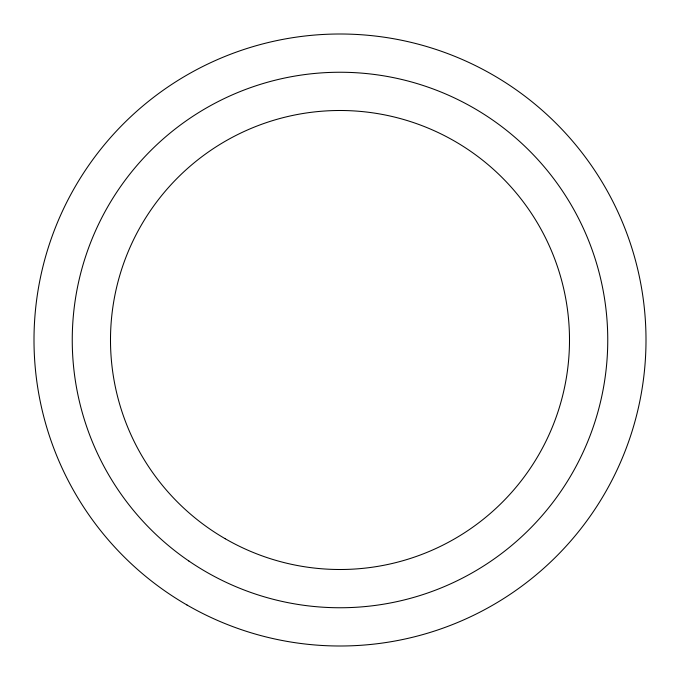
<?xml version="1.0" encoding="UTF-8"?>
<svg xmlns="http://www.w3.org/2000/svg" width="680" height="680" viewBox="0 0 680 680"><rect width="100%" height="100%" fill="white"/><g stroke="black" fill="none" stroke-linecap="round" stroke-linejoin="round"><path stroke-width="1.02" d="M187 605.005A306 306 0 0 0 646 340A306 306 0 0 0 187 74.996A306 306 0 0 0 187 605.005M188.853 561.009A267.75 267.75 0 0 0 606.976 360.392A267.75 267.75 0 0 0 224.171 98.6A267.75 267.75 0 0 0 188.853 561.009M225.25 538.755A229.5 229.5 0 0 0 569.5 340A229.5 229.5 0 0 0 225.25 141.244A229.5 229.5 0 0 0 225.25 538.755"/></g></svg>
